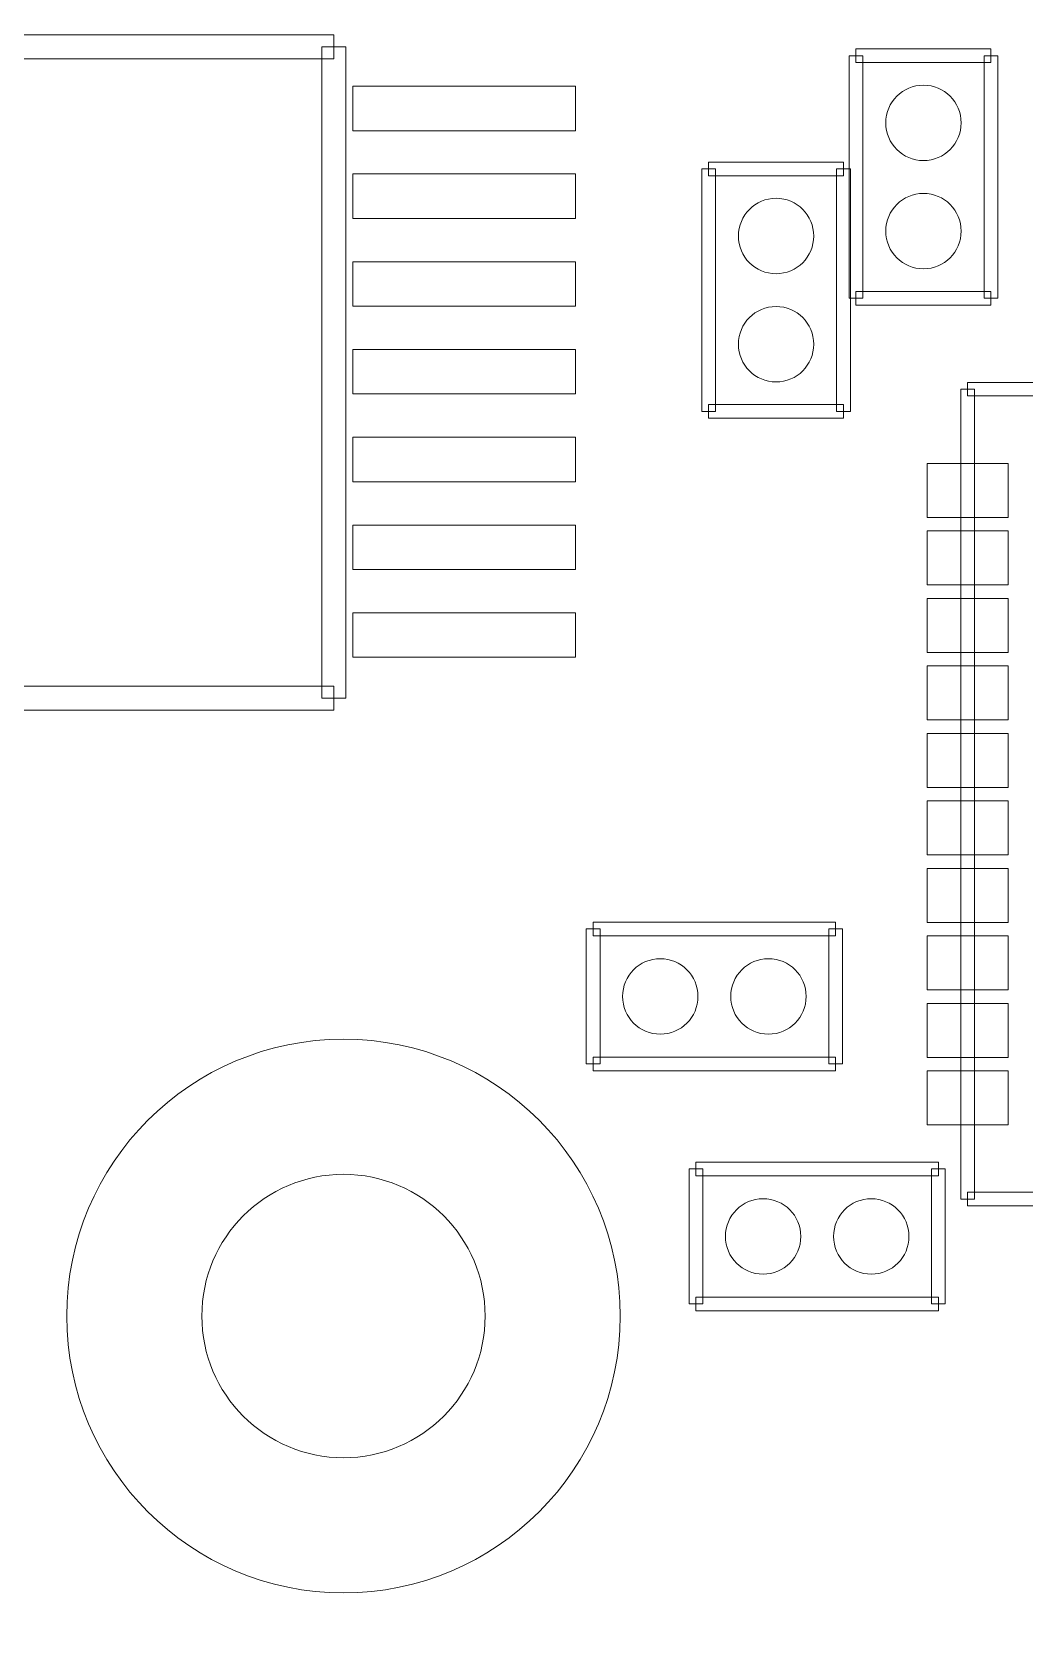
# Model space of a CAD drawing. Header units: millimetres. Extents: x -62 to 58, y -47 to 48.
# Drawn here: x 23.37 to 30.72, y 3.93 to 15.81 of the extents above; entities that cross this region are included whole.
import ezdxf

# ---------------------------------------------------------------- set-up
doc = ezdxf.new("R2010")
doc.units = ezdxf.units.MM
doc.header["$MEASUREMENT"] = 0
for name, color, linetype in [('BG_OUTLINE', 7, 'Continuous'), ('PG_SILKSCREEN_TOP', 7, 'Continuous'), ('PIN_SOLDERMASK_TOP', 7, 'Continuous'), ('VC_SOLDERMASK_TOP', 7, 'Continuous')]:
    doc.layers.add(name, color=color, linetype=linetype)

msp = doc.modelspace()

# ---------------------------------------------------------------- linework, layer by layer
at = {"layer": 'BG_OUTLINE', "lineweight": 9}
for points in [[(-39.9999, -35.8165), (-39.9999, -35.8165), (-39.9999, 34.1833), (-39.9999, 34.1833), (-39.9999, 34.1833), (-39.9999, 34.1833), (39.9999, 34.1833), (39.9999, 34.1833), (39.9999, 34.1833), (39.9999, 34.1833), (39.9999, -35.8165), (39.9999, -35.8165), (39.9999, -35.8165), (39.9999, -35.8165), (-39.9999, -35.8165), (-39.9999, -35.8165)], [(26.7237, 6.2935), (26.7237, 6.8734), (26.2536, 7.3435), (25.6737, 7.3435), (25.6737, 7.3435), (25.0938, 7.3435), (24.6237, 6.8734), (24.6237, 6.2935), (24.6237, 6.2935), (24.6237, 5.7136), (25.0938, 5.2435), (25.6737, 5.2435), (25.6737, 5.2435), (26.2536, 5.2435), (26.7237, 5.7136), (26.7237, 6.2935)], [(26.7237, 6.2935), (26.7237, 6.8734), (26.2536, 7.3435), (25.6737, 7.3435), (25.6737, 7.3435), (25.0938, 7.3435), (24.6237, 6.8734), (24.6237, 6.2935), (24.6237, 6.2935), (24.6237, 5.7136), (25.0938, 5.2435), (25.6737, 5.2435), (25.6737, 5.2435), (26.2536, 5.2435), (26.7237, 5.7136), (26.7237, 6.2935)], [(26.7237, 6.2935), (26.7237, 6.8734), (26.2536, 7.3435), (25.6737, 7.3435), (25.6737, 7.3435), (25.0938, 7.3435), (24.6237, 6.8734), (24.6237, 6.2935), (24.6237, 6.2935), (24.6237, 5.7136), (25.0938, 5.2435), (25.6737, 5.2435), (25.6737, 5.2435), (26.2536, 5.2435), (26.7237, 5.7136), (26.7237, 6.2935)], [(26.7237, 6.2935), (26.7237, 6.8734), (26.2536, 7.3435), (25.6737, 7.3435), (25.6737, 7.3435), (25.0938, 7.3435), (24.6237, 6.8734), (24.6237, 6.2935), (24.6237, 6.2935), (24.6237, 5.7136), (25.0938, 5.2435), (25.6737, 5.2435), (25.6737, 5.2435), (26.2536, 5.2435), (26.7237, 5.7136), (26.7237, 6.2935)], [(26.7237, 6.2935), (26.7237, 6.8734), (26.2536, 7.3435), (25.6737, 7.3435), (25.6737, 7.3435), (25.0938, 7.3435), (24.6237, 6.8734), (24.6237, 6.2935), (24.6237, 6.2935), (24.6237, 5.7136), (25.0938, 5.2435), (25.6737, 5.2435), (25.6737, 5.2435), (26.2536, 5.2435), (26.7237, 5.7136), (26.7237, 6.2935)], [(26.7237, 6.2935), (26.7237, 6.8734), (26.2536, 7.3435), (25.6737, 7.3435), (25.6737, 7.3435), (25.0938, 7.3435), (24.6237, 6.8734), (24.6237, 6.2935), (24.6237, 6.2935), (24.6237, 5.7136), (25.0938, 5.2435), (25.6737, 5.2435), (25.6737, 5.2435), (26.2536, 5.2435), (26.7237, 5.7136), (26.7237, 6.2935)], [(26.7237, 6.2935), (26.7237, 6.8734), (26.2536, 7.3435), (25.6737, 7.3435), (25.6737, 7.3435), (25.0938, 7.3435), (24.6237, 6.8734), (24.6237, 6.2935), (24.6237, 6.2935), (24.6237, 5.7136), (25.0938, 5.2435), (25.6737, 5.2435), (25.6737, 5.2435), (26.2536, 5.2435), (26.7237, 5.7136), (26.7237, 6.2935)], [(26.7237, 6.2935), (26.7237, 6.8734), (26.2536, 7.3435), (25.6737, 7.3435), (25.6737, 7.3435), (25.0938, 7.3435), (24.6237, 6.8734), (24.6237, 6.2935), (24.6237, 6.2935), (24.6237, 5.7136), (25.0938, 5.2435), (25.6737, 5.2435), (25.6737, 5.2435), (26.2536, 5.2435), (26.7237, 5.7136), (26.7237, 6.2935)], [(26.7237, 6.2935), (26.7237, 6.8734), (26.2536, 7.3435), (25.6737, 7.3435), (25.6737, 7.3435), (25.0938, 7.3435), (24.6237, 6.8734), (24.6237, 6.2935), (24.6237, 6.2935), (24.6237, 5.7136), (25.0938, 5.2435), (25.6737, 5.2435), (25.6737, 5.2435), (26.2536, 5.2435), (26.7237, 5.7136), (26.7237, 6.2935)], [(26.7237, 6.2935), (26.7237, 6.8734), (26.2536, 7.3435), (25.6737, 7.3435), (25.6737, 7.3435), (25.0938, 7.3435), (24.6237, 6.8734), (24.6237, 6.2935), (24.6237, 6.2935), (24.6237, 5.7136), (25.0938, 5.2435), (25.6737, 5.2435), (25.6737, 5.2435), (26.2536, 5.2435), (26.7237, 5.7136), (26.7237, 6.2935)], [(26.7237, 6.2935), (26.7237, 6.8734), (26.2536, 7.3435), (25.6737, 7.3435), (25.6737, 7.3435), (25.0938, 7.3435), (24.6237, 6.8734), (24.6237, 6.2935), (24.6237, 6.2935), (24.6237, 5.7136), (25.0938, 5.2435), (25.6737, 5.2435), (25.6737, 5.2435), (26.2536, 5.2435), (26.7237, 5.7136), (26.7237, 6.2935)], [(26.7237, 6.2935), (26.7237, 6.8734), (26.2536, 7.3435), (25.6737, 7.3435), (25.6737, 7.3435), (25.0938, 7.3435), (24.6237, 6.8734), (24.6237, 6.2935), (24.6237, 6.2935), (24.6237, 5.7136), (25.0938, 5.2435), (25.6737, 5.2435), (25.6737, 5.2435), (26.2536, 5.2435), (26.7237, 5.7136), (26.7237, 6.2935)], [(26.7237, 6.2935), (26.7237, 6.8734), (26.2536, 7.3435), (25.6737, 7.3435), (25.6737, 7.3435), (25.0938, 7.3435), (24.6237, 6.8734), (24.6237, 6.2935), (24.6237, 6.2935), (24.6237, 5.7136), (25.0938, 5.2435), (25.6737, 5.2435), (25.6737, 5.2435), (26.2536, 5.2435), (26.7237, 5.7136), (26.7237, 6.2935)], [(26.7237, 6.2935), (26.7237, 6.8734), (26.2536, 7.3435), (25.6737, 7.3435), (25.6737, 7.3435), (25.0938, 7.3435), (24.6237, 6.8734), (24.6237, 6.2935), (24.6237, 6.2935), (24.6237, 5.7136), (25.0938, 5.2435), (25.6737, 5.2435), (25.6737, 5.2435), (26.2536, 5.2435), (26.7237, 5.7136), (26.7237, 6.2935)], [(26.7237, 6.2935), (26.7237, 6.8734), (26.2536, 7.3435), (25.6737, 7.3435), (25.6737, 7.3435), (25.0938, 7.3435), (24.6237, 6.8734), (24.6237, 6.2935), (24.6237, 6.2935), (24.6237, 5.7136), (25.0938, 5.2435), (25.6737, 5.2435), (25.6737, 5.2435), (26.2536, 5.2435), (26.7237, 5.7136), (26.7237, 6.2935)], [(26.7237, 6.2935), (26.7237, 6.8734), (26.2536, 7.3435), (25.6737, 7.3435), (25.6737, 7.3435), (25.0938, 7.3435), (24.6237, 6.8734), (24.6237, 6.2935), (24.6237, 6.2935), (24.6237, 5.7136), (25.0938, 5.2435), (25.6737, 5.2435), (25.6737, 5.2435), (26.2536, 5.2435), (26.7237, 5.7136), (26.7237, 6.2935)], [(26.7237, 6.2935), (26.7237, 6.8734), (26.2536, 7.3435), (25.6737, 7.3435), (25.6737, 7.3435), (25.0938, 7.3435), (24.6237, 6.8734), (24.6237, 6.2935), (24.6237, 6.2935), (24.6237, 5.7136), (25.0938, 5.2435), (25.6737, 5.2435), (25.6737, 5.2435), (26.2536, 5.2435), (26.7237, 5.7136), (26.7237, 6.2934)], [(26.7237, 6.2935), (26.7237, 6.8734), (26.2536, 7.3435), (25.6737, 7.3435), (25.6737, 7.3435), (25.0938, 7.3435), (24.6237, 6.8734), (24.6237, 6.2935), (24.6237, 6.2935), (24.6237, 5.7136), (25.0938, 5.2435), (25.6737, 5.2435), (25.6737, 5.2435), (26.2536, 5.2435), (26.7237, 5.7136), (26.7237, 6.2934)], [(26.7237, 6.2935), (26.7237, 6.8734), (26.2536, 7.3435), (25.6737, 7.3435), (25.6737, 7.3435), (25.0938, 7.3435), (24.6237, 6.8734), (24.6237, 6.2935), (24.6237, 6.2935), (24.6237, 5.7136), (25.0938, 5.2435), (25.6737, 5.2435), (25.6737, 5.2435), (26.2536, 5.2435), (26.7237, 5.7136), (26.7237, 6.2934)], [(26.7237, 6.2935), (26.7237, 6.8734), (26.2536, 7.3435), (25.6737, 7.3435), (25.6737, 7.3435), (25.0938, 7.3435), (24.6237, 6.8734), (24.6237, 6.2935), (24.6237, 6.2935), (24.6237, 5.7136), (25.0938, 5.2435), (25.6737, 5.2435), (25.6737, 5.2435), (26.2536, 5.2435), (26.7237, 5.7136), (26.7237, 6.2934)], [(26.7237, 6.2935), (26.7237, 6.8734), (26.2536, 7.3435), (25.6737, 7.3435), (25.6737, 7.3435), (25.0938, 7.3435), (24.6237, 6.8734), (24.6237, 6.2935), (24.6237, 6.2935), (24.6237, 5.7136), (25.0938, 5.2435), (25.6737, 5.2435), (25.6737, 5.2435), (26.2536, 5.2435), (26.7237, 5.7136), (26.7237, 6.2934)]]:
    msp.add_open_spline(points, degree=3, knots=[0, 0, 0, 0, 0.25, 0.25, 0.25, 0.25, 0.5, 0.5, 0.5, 0.5, 0.75, 0.75, 0.75, 0.75, 1, 1, 1, 1], dxfattribs=at)
for points in [[(25.6737, 7.3435), (25.6737, 7.3435), (25.6737, 7.3435), (25.6737, 7.3435)], [(24.6237, 6.2935), (24.6237, 6.2935), (24.6237, 6.2935), (24.6237, 6.2935)], [(26.7237, 6.2935), (26.7237, 6.2935), (26.7237, 6.2935), (26.7237, 6.2935)], [(26.7237, 6.2935), (26.7237, 6.2935), (26.7237, 6.2934), (26.7237, 6.2934)], [(25.6737, 5.2435), (25.6737, 5.2435), (25.6737, 5.2435), (25.6737, 5.2435)]]:
    msp.add_open_spline(points, degree=3, dxfattribs=at)
at = {"layer": 'PG_SILKSCREEN_TOP', "lineweight": 9}
for points in [[(21.7931, 15.6082), (21.7931, 15.6082), (21.7931, 15.786), (21.7931, 15.786), (21.7931, 15.786), (21.7931, 15.786), (25.6031, 15.786), (25.6031, 15.786), (25.6031, 15.786), (25.6031, 15.786), (25.6031, 15.6082), (25.6031, 15.6082), (25.6031, 15.6082), (25.6031, 15.6082), (21.7931, 15.6082), (21.7931, 15.6082)], [(25.5142, 15.6971), (25.5142, 15.6971), (25.692, 15.6971), (25.692, 15.6971), (25.692, 15.6971), (25.692, 15.6971), (25.692, 10.8711), (25.692, 10.8711), (25.692, 10.8711), (25.692, 10.8711), (25.5142, 10.8711), (25.5142, 10.8711), (25.5142, 10.8711), (25.5142, 10.8711), (25.5142, 15.6971), (25.5142, 15.6971)], [(29.4721, 15.5795), (29.4721, 15.5795), (29.4721, 15.6811), (29.4721, 15.6811), (29.4721, 15.6811), (29.4721, 15.6811), (30.4718, 15.6811), (30.4718, 15.6811), (30.4718, 15.6811), (30.4718, 15.6811), (30.4718, 15.5795), (30.4718, 15.5795), (30.4718, 15.5795), (30.4718, 15.5795), (29.4721, 15.5795), (29.4721, 15.5795)], [(29.5229, 13.8336), (29.5229, 13.8336), (29.4213, 13.8336), (29.4213, 13.8336), (29.4213, 13.8336), (29.4213, 13.8336), (29.4213, 15.6303), (29.4213, 15.6303), (29.4213, 15.6303), (29.4213, 15.6303), (29.5229, 15.6303), (29.5229, 15.6303), (29.5229, 15.6303), (29.5229, 15.6303), (29.5229, 13.8336), (29.5229, 13.8336)], [(30.421, 15.6303), (30.421, 15.6303), (30.5226, 15.6303), (30.5226, 15.6303), (30.5226, 15.6303), (30.5226, 15.6303), (30.5226, 13.8336), (30.5226, 13.8336), (30.5226, 13.8336), (30.5226, 13.8336), (30.421, 13.8336), (30.421, 13.8336), (30.421, 13.8336), (30.421, 13.8336), (30.421, 15.6303), (30.421, 15.6303)], [(28.4307, 12.9954), (28.4307, 12.9954), (28.3291, 12.9954), (28.3291, 12.9954), (28.3291, 12.9954), (28.3291, 12.9954), (28.3291, 14.7921), (28.3291, 14.7921), (28.3291, 14.7921), (28.3291, 14.7921), (28.4307, 14.7921), (28.4307, 14.7921), (28.4307, 14.7921), (28.4307, 14.7921), (28.4307, 12.9954), (28.4307, 12.9954)], [(28.3799, 14.7413), (28.3799, 14.7413), (28.3799, 14.8429), (28.3799, 14.8429), (28.3799, 14.8429), (28.3799, 14.8429), (29.3796, 14.8429), (29.3796, 14.8429), (29.3796, 14.8429), (29.3796, 14.8429), (29.3796, 14.7413), (29.3796, 14.7413), (29.3796, 14.7413), (29.3796, 14.7413), (28.3799, 14.7413), (28.3799, 14.7413)], [(29.3288, 14.7921), (29.3288, 14.7921), (29.4304, 14.7921), (29.4304, 14.7921), (29.4304, 14.7921), (29.4304, 14.7921), (29.4304, 12.9954), (29.4304, 12.9954), (29.4304, 12.9954), (29.4304, 12.9954), (29.3288, 12.9954), (29.3288, 12.9954), (29.3288, 12.9954), (29.3288, 12.9954), (29.3288, 14.7921), (29.3288, 14.7921)], [(30.4718, 13.8844), (30.4718, 13.8844), (30.4718, 13.7828), (30.4718, 13.7828), (30.4718, 13.7828), (30.4718, 13.7828), (29.4721, 13.7828), (29.4721, 13.7828), (29.4721, 13.7828), (29.4721, 13.7828), (29.4721, 13.8844), (29.4721, 13.8844), (29.4721, 13.8844), (29.4721, 13.8844), (30.4718, 13.8844), (30.4718, 13.8844)], [(36.2993, 13.2099), (36.2993, 13.2099), (36.2993, 13.1099), (36.2993, 13.1099), (36.2993, 13.1099), (36.2993, 13.1099), (30.2994, 13.1099), (30.2994, 13.1099), (30.2994, 13.1099), (30.2994, 13.1099), (30.2994, 13.2099), (30.2994, 13.2099), (30.2994, 13.2099), (30.2994, 13.2099), (36.2993, 13.2099), (36.2993, 13.2099)], [(30.2494, 13.1599), (30.2494, 13.1599), (30.3494, 13.1599), (30.3494, 13.1599), (30.3494, 13.1599), (30.3494, 13.1599), (30.3494, 7.16), (30.3494, 7.16), (30.3494, 7.16), (30.3494, 7.16), (30.2494, 7.16), (30.2494, 7.16), (30.2494, 7.16), (30.2494, 7.16), (30.2494, 13.1599), (30.2494, 13.1599)], [(29.3796, 13.0462), (29.3796, 13.0462), (29.3796, 12.9446), (29.3796, 12.9446), (29.3796, 12.9446), (29.3796, 12.9446), (28.3799, 12.9446), (28.3799, 12.9446), (28.3799, 12.9446), (28.3799, 12.9446), (28.3799, 13.0462), (28.3799, 13.0462), (28.3799, 13.0462), (28.3799, 13.0462), (29.3796, 13.0462), (29.3796, 13.0462)], [(25.6031, 10.96), (25.6031, 10.96), (25.6031, 10.7822), (25.6031, 10.7822), (25.6031, 10.7822), (25.6031, 10.7822), (21.7931, 10.7822), (21.7931, 10.7822), (21.7931, 10.7822), (21.7931, 10.7822), (21.7931, 10.96), (21.7931, 10.96), (21.7931, 10.96), (21.7931, 10.96), (25.6031, 10.96), (25.6031, 10.96)], [(27.575, 8.1615), (27.575, 8.1615), (27.4734, 8.1615), (27.4734, 8.1615), (27.4734, 8.1615), (27.4734, 8.1615), (27.4734, 9.1612), (27.4734, 9.1612), (27.4734, 9.1612), (27.4734, 9.1612), (27.575, 9.1612), (27.575, 9.1612), (27.575, 9.1612), (27.575, 9.1612), (27.575, 8.1615), (27.575, 8.1615)], [(27.5242, 9.1104), (27.5242, 9.1104), (27.5242, 9.212), (27.5242, 9.212), (27.5242, 9.212), (27.5242, 9.212), (29.3209, 9.212), (29.3209, 9.212), (29.3209, 9.212), (29.3209, 9.212), (29.3209, 9.1104), (29.3209, 9.1104), (29.3209, 9.1104), (29.3209, 9.1104), (27.5242, 9.1104), (27.5242, 9.1104)], [(29.2701, 9.1612), (29.2701, 9.1612), (29.3717, 9.1612), (29.3717, 9.1612), (29.3717, 9.1612), (29.3717, 9.1612), (29.3717, 8.1615), (29.3717, 8.1615), (29.3717, 8.1615), (29.3717, 8.1615), (29.2701, 8.1615), (29.2701, 8.1615), (29.2701, 8.1615), (29.2701, 8.1615), (29.2701, 9.1612), (29.2701, 9.1612)], [(29.3209, 8.2123), (29.3209, 8.2123), (29.3209, 8.1107), (29.3209, 8.1107), (29.3209, 8.1107), (29.3209, 8.1107), (27.5242, 8.1107), (27.5242, 8.1107), (27.5242, 8.1107), (27.5242, 8.1107), (27.5242, 8.2123), (27.5242, 8.2123), (27.5242, 8.2123), (27.5242, 8.2123), (29.3209, 8.2123), (29.3209, 8.2123)], [(28.337, 6.3835), (28.337, 6.3835), (28.2354, 6.3835), (28.2354, 6.3835), (28.2354, 6.3835), (28.2354, 6.3835), (28.2354, 7.3832), (28.2354, 7.3832), (28.2354, 7.3832), (28.2354, 7.3832), (28.337, 7.3832), (28.337, 7.3832), (28.337, 7.3832), (28.337, 7.3832), (28.337, 6.3835), (28.337, 6.3835)], [(28.2862, 7.3324), (28.2862, 7.3324), (28.2862, 7.434), (28.2862, 7.434), (28.2862, 7.434), (28.2862, 7.434), (30.0829, 7.434), (30.0829, 7.434), (30.0829, 7.434), (30.0829, 7.434), (30.0829, 7.3324), (30.0829, 7.3324), (30.0829, 7.3324), (30.0829, 7.3324), (28.2862, 7.3324), (28.2862, 7.3324)], [(30.0321, 7.3832), (30.0321, 7.3832), (30.1337, 7.3832), (30.1337, 7.3832), (30.1337, 7.3832), (30.1337, 7.3832), (30.1337, 6.3835), (30.1337, 6.3835), (30.1337, 6.3835), (30.1337, 6.3835), (30.0321, 6.3835), (30.0321, 6.3835), (30.0321, 6.3835), (30.0321, 6.3835), (30.0321, 7.3832), (30.0321, 7.3832)], [(30.2994, 7.11), (30.2994, 7.11), (30.2994, 7.21), (30.2994, 7.21), (30.2994, 7.21), (30.2994, 7.21), (36.2993, 7.21), (36.2993, 7.21), (36.2993, 7.21), (36.2993, 7.21), (36.2993, 7.11), (36.2993, 7.11), (36.2993, 7.11), (36.2993, 7.11), (30.2994, 7.11), (30.2994, 7.11)], [(30.0829, 6.4343), (30.0829, 6.4343), (30.0829, 6.3327), (30.0829, 6.3327), (30.0829, 6.3327), (30.0829, 6.3327), (28.2862, 6.3327), (28.2862, 6.3327), (28.2862, 6.3327), (28.2862, 6.3327), (28.2862, 6.4343), (28.2862, 6.4343), (28.2862, 6.4343), (28.2862, 6.4343), (30.0829, 6.4343), (30.0829, 6.4343)]]:
    msp.add_open_spline(points, degree=3, knots=[0, 0, 0, 0, 0.25, 0.25, 0.25, 0.25, 0.5, 0.5, 0.5, 0.5, 0.75, 0.75, 0.75, 0.75, 1, 1, 1, 1], dxfattribs=at)
at = {"layer": 'PIN_SOLDERMASK_TOP', "lineweight": 9}
for points in [[(25.7428, 15.075), (25.7428, 15.075), (25.7428, 15.4049), (25.7428, 15.4049), (25.7428, 15.4049), (25.7428, 15.4049), (27.3938, 15.4049), (27.3938, 15.4049), (27.3938, 15.4049), (27.3938, 15.4049), (27.3938, 15.075), (27.3938, 15.075), (27.3938, 15.075), (27.3938, 15.075), (25.7428, 15.075), (25.7428, 15.075)], [(30.2513, 15.1328), (30.2513, 15.2871), (30.1263, 15.4122), (29.972, 15.4122), (29.972, 15.4122), (29.8176, 15.4122), (29.6926, 15.2871), (29.6926, 15.1328), (29.6926, 15.1328), (29.6925, 14.9785), (29.8176, 14.8534), (29.9719, 14.8534), (29.9719, 14.8534), (30.1263, 14.8534), (30.2513, 14.9785), (30.2513, 15.1328)], [(25.7428, 14.4248), (25.7428, 14.4248), (25.7428, 14.7547), (25.7428, 14.7547), (25.7428, 14.7547), (25.7428, 14.7547), (27.3938, 14.7547), (27.3938, 14.7547), (27.3938, 14.7547), (27.3938, 14.7547), (27.3938, 14.4248), (27.3938, 14.4248), (27.3938, 14.4248), (27.3938, 14.4248), (25.7428, 14.4248), (25.7428, 14.4248)], [(30.2513, 14.3311), (30.2513, 14.4854), (30.1263, 14.6105), (29.972, 14.6105), (29.972, 14.6105), (29.8176, 14.6105), (29.6926, 14.4854), (29.6926, 14.3311), (29.6926, 14.3311), (29.6925, 14.1768), (29.8176, 14.0517), (29.9719, 14.0517), (29.9719, 14.0517), (30.1263, 14.0517), (30.2513, 14.1768), (30.2513, 14.3311)], [(29.1591, 14.2946), (29.1591, 14.4489), (29.0341, 14.574), (28.8798, 14.574), (28.8798, 14.574), (28.7254, 14.574), (28.6004, 14.4489), (28.6004, 14.2946), (28.6004, 14.2946), (28.6003, 14.1403), (28.7254, 14.0152), (28.8797, 14.0152), (28.8797, 14.0152), (29.0341, 14.0152), (29.1591, 14.1403), (29.1591, 14.2946)], [(25.7428, 13.7745), (25.7428, 13.7745), (25.7428, 14.1044), (25.7428, 14.1044), (25.7428, 14.1044), (25.7428, 14.1044), (27.3938, 14.1044), (27.3938, 14.1044), (27.3938, 14.1044), (27.3938, 14.1044), (27.3938, 13.7745), (27.3938, 13.7745), (27.3938, 13.7745), (27.3938, 13.7745), (25.7428, 13.7745), (25.7428, 13.7745)], [(29.1591, 13.4929), (29.1591, 13.6472), (29.0341, 13.7723), (28.8798, 13.7723), (28.8798, 13.7723), (28.7254, 13.7723), (28.6004, 13.6472), (28.6004, 13.4929), (28.6004, 13.4929), (28.6003, 13.3386), (28.7254, 13.2135), (28.8797, 13.2135), (28.8797, 13.2135), (29.0341, 13.2135), (29.1591, 13.3386), (29.1591, 13.4929)], [(25.7428, 13.1243), (25.7428, 13.1243), (25.7428, 13.4542), (25.7428, 13.4542), (25.7428, 13.4542), (25.7428, 13.4542), (27.3938, 13.4542), (27.3938, 13.4542), (27.3938, 13.4542), (27.3938, 13.4542), (27.3938, 13.1243), (27.3938, 13.1243), (27.3938, 13.1243), (27.3938, 13.1243), (25.7428, 13.1243), (25.7428, 13.1243)], [(25.7428, 12.474), (25.7428, 12.474), (25.7428, 12.8039), (25.7428, 12.8039), (25.7428, 12.8039), (25.7428, 12.8039), (27.3938, 12.8039), (27.3938, 12.8039), (27.3938, 12.8039), (27.3938, 12.8039), (27.3938, 12.474), (27.3938, 12.474), (27.3938, 12.474), (27.3938, 12.474), (25.7428, 12.474), (25.7428, 12.474)], [(29.9994, 12.61), (29.9994, 12.61), (30.5994, 12.61), (30.5994, 12.61), (30.5994, 12.61), (30.5994, 12.61), (30.5994, 12.21), (30.5994, 12.21), (30.5994, 12.21), (30.5994, 12.21), (29.9994, 12.21), (29.9994, 12.21), (29.9994, 12.21), (29.9994, 12.21), (29.9994, 12.61), (29.9994, 12.61)], [(25.7428, 11.8238), (25.7428, 11.8238), (25.7428, 12.1537), (25.7428, 12.1537), (25.7428, 12.1537), (25.7428, 12.1537), (27.3938, 12.1537), (27.3938, 12.1537), (27.3938, 12.1537), (27.3938, 12.1537), (27.3938, 11.8238), (27.3938, 11.8238), (27.3938, 11.8238), (27.3938, 11.8238), (25.7428, 11.8238), (25.7428, 11.8238)], [(29.9994, 12.11), (29.9994, 12.11), (30.5994, 12.11), (30.5994, 12.11), (30.5994, 12.11), (30.5994, 12.11), (30.5994, 11.71), (30.5994, 11.71), (30.5994, 11.71), (30.5994, 11.71), (29.9994, 11.71), (29.9994, 11.71), (29.9994, 11.71), (29.9994, 11.71), (29.9994, 12.11), (29.9994, 12.11)], [(29.9994, 11.61), (29.9994, 11.61), (30.5994, 11.61), (30.5994, 11.61), (30.5994, 11.61), (30.5994, 11.61), (30.5994, 11.21), (30.5994, 11.21), (30.5994, 11.21), (30.5994, 11.21), (29.9994, 11.21), (29.9994, 11.21), (29.9994, 11.21), (29.9994, 11.21), (29.9994, 11.61), (29.9994, 11.61)], [(25.7428, 11.1736), (25.7428, 11.1736), (25.7428, 11.5035), (25.7428, 11.5035), (25.7428, 11.5035), (25.7428, 11.5035), (27.3938, 11.5035), (27.3938, 11.5035), (27.3938, 11.5035), (27.3938, 11.5035), (27.3938, 11.1736), (27.3938, 11.1736), (27.3938, 11.1736), (27.3938, 11.1736), (25.7428, 11.1736), (25.7428, 11.1736)], [(29.9994, 11.11), (29.9994, 11.11), (30.5994, 11.11), (30.5994, 11.11), (30.5994, 11.11), (30.5994, 11.11), (30.5994, 10.71), (30.5994, 10.71), (30.5994, 10.71), (30.5994, 10.71), (29.9994, 10.71), (29.9994, 10.71), (29.9994, 10.71), (29.9994, 10.71), (29.9994, 11.11), (29.9994, 11.11)], [(29.9994, 10.61), (29.9994, 10.61), (30.5994, 10.61), (30.5994, 10.61), (30.5994, 10.61), (30.5994, 10.61), (30.5994, 10.21), (30.5994, 10.21), (30.5994, 10.21), (30.5994, 10.21), (29.9994, 10.21), (29.9994, 10.21), (29.9994, 10.21), (29.9994, 10.21), (29.9994, 10.61), (29.9994, 10.61)], [(29.9994, 10.1099), (29.9994, 10.1099), (30.5994, 10.1099), (30.5994, 10.1099), (30.5994, 10.1099), (30.5994, 10.1099), (30.5994, 9.7099), (30.5994, 9.7099), (30.5994, 9.7099), (30.5994, 9.7099), (29.9994, 9.7099), (29.9994, 9.7099), (29.9994, 9.7099), (29.9994, 9.7099), (29.9994, 10.1099), (29.9994, 10.1099)], [(29.9994, 9.6099), (29.9994, 9.6099), (30.5994, 9.6099), (30.5994, 9.6099), (30.5994, 9.6099), (30.5994, 9.6099), (30.5994, 9.2099), (30.5994, 9.2099), (30.5994, 9.2099), (30.5994, 9.2099), (29.9994, 9.2099), (29.9994, 9.2099), (29.9994, 9.2099), (29.9994, 9.2099), (29.9994, 9.6099), (29.9994, 9.6099)], [(29.9994, 9.1099), (29.9994, 9.1099), (30.5994, 9.1099), (30.5994, 9.1099), (30.5994, 9.1099), (30.5994, 9.1099), (30.5994, 8.7099), (30.5994, 8.7099), (30.5994, 8.7099), (30.5994, 8.7099), (29.9994, 8.7099), (29.9994, 8.7099), (29.9994, 8.7099), (29.9994, 8.7099), (29.9994, 9.1099), (29.9994, 9.1099)], [(28.3011, 8.6614), (28.3011, 8.8157), (28.176, 8.9407), (28.0217, 8.9407), (28.0217, 8.9407), (27.8674, 8.9408), (27.7423, 8.8157), (27.7423, 8.6614), (27.7423, 8.6614), (27.7423, 8.507), (27.8674, 8.382), (28.0217, 8.382), (28.0217, 8.382), (28.176, 8.3819), (28.3011, 8.507), (28.3011, 8.6613)], [(29.1028, 8.6614), (29.1028, 8.8157), (28.9777, 8.9407), (28.8234, 8.9407), (28.8234, 8.9407), (28.6691, 8.9408), (28.544, 8.8157), (28.544, 8.6614), (28.544, 8.6614), (28.544, 8.507), (28.6691, 8.382), (28.8234, 8.382), (28.8234, 8.382), (28.9777, 8.3819), (29.1028, 8.507), (29.1028, 8.6613)], [(29.9994, 8.6099), (29.9994, 8.6099), (30.5994, 8.6099), (30.5994, 8.6099), (30.5994, 8.6099), (30.5994, 8.6099), (30.5994, 8.2099), (30.5994, 8.2099), (30.5994, 8.2099), (30.5994, 8.2099), (29.9994, 8.2099), (29.9994, 8.2099), (29.9994, 8.2099), (29.9994, 8.2099), (29.9994, 8.6099), (29.9994, 8.6099)], [(29.9994, 8.1099), (29.9994, 8.1099), (30.5994, 8.1099), (30.5994, 8.1099), (30.5994, 8.1099), (30.5994, 8.1099), (30.5994, 7.7099), (30.5994, 7.7099), (30.5994, 7.7099), (30.5994, 7.7099), (29.9994, 7.7099), (29.9994, 7.7099), (29.9994, 7.7099), (29.9994, 7.7099), (29.9994, 8.1099), (29.9994, 8.1099)], [(29.0631, 6.8833), (29.0631, 7.0377), (28.938, 7.1627), (28.7837, 7.1627), (28.7837, 7.1627), (28.6294, 7.1628), (28.5043, 7.0377), (28.5043, 6.8834), (28.5043, 6.8834), (28.5043, 6.729), (28.6294, 6.604), (28.7837, 6.604), (28.7837, 6.604), (28.938, 6.6039), (29.0631, 6.729), (29.0631, 6.8833)], [(29.8648, 6.8833), (29.8648, 7.0377), (29.7397, 7.1627), (29.5854, 7.1627), (29.5854, 7.1627), (29.4311, 7.1628), (29.306, 7.0377), (29.306, 6.8834), (29.306, 6.8834), (29.306, 6.729), (29.4311, 6.604), (29.5854, 6.604), (29.5854, 6.604), (29.7397, 6.6039), (29.8648, 6.729), (29.8648, 6.8833)]]:
    msp.add_open_spline(points, degree=3, knots=[0, 0, 0, 0, 0.25, 0.25, 0.25, 0.25, 0.5, 0.5, 0.5, 0.5, 0.75, 0.75, 0.75, 0.75, 1, 1, 1, 1], dxfattribs=at)
at = {"layer": 'VC_SOLDERMASK_TOP', "lineweight": 9}
msp.add_open_spline([(27.7245, 6.2935), (27.7245, 7.4261), (26.8063, 8.3443), (25.6737, 8.3443), (25.6737, 8.3443), (24.541, 8.3443), (23.6229, 7.4261), (23.6229, 6.2935), (23.6229, 6.2935), (23.6229, 5.1608), (24.541, 4.2427), (25.6737, 4.2427), (25.6737, 4.2427), (26.8063, 4.2427), (27.7245, 5.1608), (27.7245, 6.2934)], degree=3, knots=[0, 0, 0, 0, 0.25, 0.25, 0.25, 0.25, 0.5, 0.5, 0.5, 0.5, 0.75, 0.75, 0.75, 0.75, 1, 1, 1, 1], dxfattribs=at)

doc.saveas('drawing.dxf')
